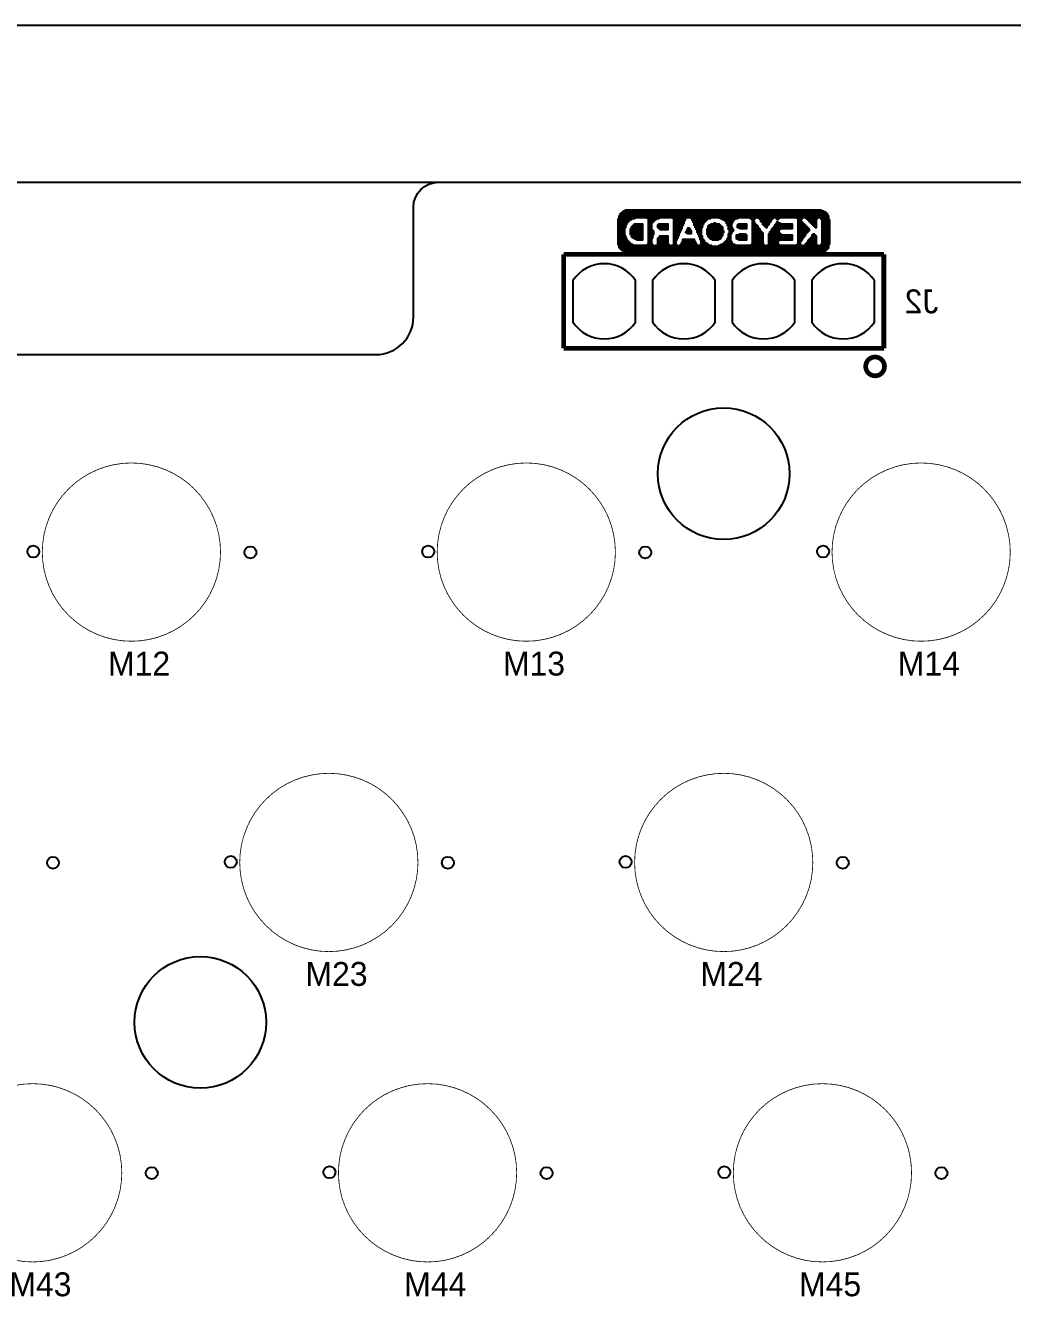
# Model space of a CAD drawing. Extents: x -2 to 189, y 0 to 85.
# Drawn here: x 51.79 to 83.29, y 44.55 to 85.1 of the extents above; entities that cross this region are included whole.
import ezdxf

# ---------------------------------------------------------------- set-up
doc = ezdxf.new("R2010")
doc.units = 0
for name, color, linetype in [('BG_OUTLINE', 254, 'CONTINUOUS'), ('BG_SILKSCREEN_BOTTOM', 140, 'CONTINUOUS'), ('BG_SILKSCREEN_TOP', 240, 'CONTINUOUS'), ('PG_SILKSCREEN_BOTTOM', 153, 'CONTINUOUS'), ('PIN_BOTTOM', 140, 'CONTINUOUS'), ('PIN_TOP', 12, 'CONTINUOUS'), ('RD_SILKSCREEN_BOTTOM', 9, 'CONTINUOUS'), ('RD_SILKSCREEN_TOP', 231, 'CONTINUOUS')]:
    doc.layers.add(name, color=color, linetype=linetype)

msp = doc.modelspace()

# ---------------------------------------------------------------- linework, layer by layer
at = {"layer": 'BG_OUTLINE'}
for points in [[(-1.525778, 80.099916), (187.474098, 80.099916), (187.474098, 83.599782, 0.414214), (185.973974, 85.099906), (-0.025654, 85.099906, 0.414214), (-1.525778, 83.599782), (-1.525778, 80.099916)], [(34.974022, 74.600054), (62.97422, 74.600054, 0.414185), (64.174116, 75.79995), (64.174116, 79.30007, -0.414195), (64.974216, 80.099916), (120.974104, 80.099916, -0.414188)]]:
    msp.add_lwpolyline(points, format="xyb", dxfattribs=at)
at = {"layer": 'BG_SILKSCREEN_BOTTOM'}
for points in [[(70.775068, 79.059786), (70.775068, 79.092044), (77.38237, 79.092044), (77.38237, 79.059786)], [(70.807326, 79.092044), (70.807326, 79.124302), (77.350112, 79.124302), (77.350112, 79.092044)], [(70.839584, 79.124302), (70.839584, 79.15656), (77.317854, 79.15656), (77.317854, 79.124302)], [(70.871842, 79.15656), (70.871842, 79.188818), (77.253338, 79.188818), (77.253338, 79.15656)], [(70.936104, 79.188818), (70.936104, 79.221076), (77.188822, 79.221076), (77.188822, 79.188818)], [(70.710552, 78.89875), (70.710552, 78.931008), (71.129652, 78.931008), (71.129652, 78.89875)], [(70.710552, 78.866492), (70.710552, 78.89875), (71.065136, 78.89875), (71.065136, 78.866492)], [(70.710552, 78.834234), (70.710552, 78.866492), (71.032878, 78.866492), (71.032878, 78.834234)], [(70.710552, 78.801976), (70.710552, 78.834234), (71.00062, 78.834234), (71.00062, 78.801976)], [(70.710552, 78.769718), (70.710552, 78.801976), (70.968362, 78.801976), (70.968362, 78.769718)], [(70.710552, 78.73746), (70.710552, 78.769718), (70.968362, 78.769718), (70.968362, 78.73746)], [(70.710552, 78.705202), (70.710552, 78.73746), (70.936104, 78.73746), (70.936104, 78.705202)], [(70.710552, 78.673198), (70.710552, 78.705202), (70.936104, 78.705202), (70.936104, 78.673198)], [(70.710552, 78.64094), (70.710552, 78.673198), (70.936104, 78.673198), (70.936104, 78.64094)], [(70.74281, 78.99527), (70.74281, 79.027528), (77.414374, 79.027528), (77.414374, 78.99527)], [(70.74281, 78.963266), (70.74281, 78.99527), (77.414374, 78.99527), (77.414374, 78.963266)], [(70.74281, 78.931008), (70.74281, 78.963266), (71.226172, 78.963266), (71.226172, 78.931008)], [(70.775068, 79.027528), (70.775068, 79.059786), (77.38237, 79.059786), (77.38237, 79.027528)], [(71.129652, 78.64094), (71.129652, 78.673198), (71.484236, 78.673198), (71.484236, 78.64094)], [(71.16191, 78.673198), (71.16191, 78.705202), (71.484236, 78.705202), (71.484236, 78.673198)], [(71.194168, 78.705202), (71.194168, 78.73746), (71.484236, 78.73746), (71.484236, 78.705202)], [(71.226172, 78.73746), (71.226172, 78.769718), (71.484236, 78.769718), (71.484236, 78.73746)], [(71.645272, 78.931008), (71.645272, 78.963266), (71.999856, 78.963266), (71.999856, 78.931008)], [(71.67753, 78.89875), (71.67753, 78.931008), (71.903082, 78.931008), (71.903082, 78.89875)], [(71.67753, 78.866492), (71.67753, 78.89875), (71.870824, 78.89875), (71.870824, 78.866492)], [(71.67753, 78.834234), (71.67753, 78.866492), (71.838566, 78.866492), (71.838566, 78.834234)], [(71.67753, 78.801976), (71.67753, 78.834234), (71.806562, 78.834234), (71.806562, 78.801976)], [(71.67753, 78.769718), (71.67753, 78.801976), (71.774304, 78.801976), (71.774304, 78.769718)], [(71.67753, 78.73746), (71.67753, 78.769718), (71.774304, 78.769718), (71.774304, 78.73746)], [(71.67753, 78.705202), (71.67753, 78.73746), (71.774304, 78.73746), (71.774304, 78.705202)], [(71.67753, 78.673198), (71.67753, 78.705202), (71.774304, 78.705202), (71.774304, 78.673198)], [(71.67753, 78.64094), (71.67753, 78.673198), (71.774304, 78.673198), (71.774304, 78.64094)], [(71.967598, 78.705202), (71.967598, 78.73746), (72.289924, 78.73746), (72.289924, 78.705202)], [(71.967598, 78.673198), (71.967598, 78.705202), (72.289924, 78.705202), (72.289924, 78.673198)], [(71.967598, 78.64094), (71.967598, 78.673198), (72.289924, 78.673198), (72.289924, 78.64094)], [(71.999856, 78.73746), (71.999856, 78.769718), (72.289924, 78.769718), (72.289924, 78.73746)], [(72.45096, 78.931008), (72.45096, 78.963266), (72.87006, 78.963266), (72.87006, 78.931008)], [(72.483218, 78.89875), (72.483218, 78.931008), (72.837802, 78.931008), (72.837802, 78.89875)], [(72.483218, 78.866492), (72.483218, 78.89875), (72.837802, 78.89875), (72.837802, 78.866492)], [(72.483218, 78.834234), (72.483218, 78.866492), (72.805544, 78.866492), (72.805544, 78.834234)], [(72.483218, 78.801976), (72.483218, 78.834234), (72.805544, 78.834234), (72.805544, 78.801976)], [(72.483218, 78.769718), (72.483218, 78.801976), (72.805544, 78.801976), (72.805544, 78.769718)], [(72.483218, 78.73746), (72.483218, 78.769718), (72.773286, 78.769718), (72.773286, 78.73746)], [(72.483218, 78.705202), (72.483218, 78.73746), (72.773286, 78.73746), (72.773286, 78.705202)], [(72.483218, 78.673198), (72.483218, 78.705202), (72.741028, 78.705202), (72.741028, 78.673198)], [(72.483218, 78.64094), (72.483218, 78.673198), (72.741028, 78.673198), (72.741028, 78.64094)], [(73.031096, 78.931008), (73.031096, 78.963266), (73.64349, 78.963266), (73.64349, 78.931008)], [(73.063354, 78.89875), (73.063354, 78.931008), (73.54697, 78.931008), (73.54697, 78.89875)], [(73.063354, 78.866492), (73.063354, 78.89875), (73.514712, 78.89875), (73.514712, 78.866492)], [(73.095612, 78.834234), (73.095612, 78.866492), (73.482454, 78.866492), (73.482454, 78.834234)], [(73.095612, 78.801976), (73.095612, 78.834234), (73.450196, 78.834234), (73.450196, 78.801976)], [(73.12787, 78.769718), (73.12787, 78.801976), (73.417938, 78.801976), (73.417938, 78.769718)], [(73.12787, 78.73746), (73.12787, 78.769718), (73.417938, 78.769718), (73.417938, 78.73746)], [(73.12787, 78.705202), (73.12787, 78.73746), (73.38568, 78.73746), (73.38568, 78.705202)], [(73.160128, 78.673198), (73.160128, 78.705202), (73.38568, 78.705202), (73.38568, 78.673198)], [(73.160128, 78.64094), (73.160128, 78.673198), (73.38568, 78.673198), (73.38568, 78.64094)], [(73.578974, 78.673198), (73.578974, 78.705202), (73.998074, 78.705202), (73.998074, 78.673198)], [(73.578974, 78.64094), (73.578974, 78.673198), (74.030332, 78.673198), (74.030332, 78.64094)], [(73.611232, 78.705202), (73.611232, 78.73746), (73.965816, 78.73746), (73.965816, 78.705202)], [(73.675748, 78.73746), (73.675748, 78.769718), (73.933558, 78.769718), (73.933558, 78.73746)], [(73.772522, 78.769718), (73.772522, 78.801976), (73.80478, 78.801976), (73.80478, 78.769718)], [(73.965816, 78.931008), (73.965816, 78.963266), (74.513694, 78.963266), (74.513694, 78.931008)], [(74.030332, 78.89875), (74.030332, 78.931008), (74.417174, 78.931008), (74.417174, 78.89875)], [(74.094848, 78.866492), (74.094848, 78.89875), (74.384916, 78.89875), (74.384916, 78.866492)], [(74.127106, 78.834234), (74.127106, 78.866492), (74.352658, 78.866492), (74.352658, 78.834234)], [(74.159364, 78.801976), (74.159364, 78.834234), (74.352658, 78.834234), (74.352658, 78.801976)], [(74.159364, 78.769718), (74.159364, 78.801976), (74.3204, 78.801976), (74.3204, 78.769718)], [(74.191368, 78.73746), (74.191368, 78.769718), (74.3204, 78.769718), (74.3204, 78.73746)], [(74.191368, 78.705202), (74.191368, 78.73746), (74.3204, 78.73746), (74.3204, 78.705202)], [(74.223626, 78.673198), (74.223626, 78.705202), (74.3204, 78.705202), (74.3204, 78.673198)], [(74.223626, 78.64094), (74.223626, 78.673198), (74.3204, 78.673198), (74.3204, 78.64094)], [(74.513694, 78.705202), (74.513694, 78.73746), (74.803762, 78.73746), (74.803762, 78.705202)], [(74.513694, 78.673198), (74.513694, 78.705202), (74.803762, 78.705202), (74.803762, 78.673198)], [(74.513694, 78.64094), (74.513694, 78.673198), (74.803762, 78.673198), (74.803762, 78.64094)], [(74.545952, 78.73746), (74.545952, 78.769718), (74.803762, 78.769718), (74.803762, 78.73746)], [(74.932794, 78.931008), (74.932794, 78.963266), (75.061572, 78.963266), (75.061572, 78.931008)], [(74.965052, 78.89875), (74.965052, 78.931008), (75.061572, 78.931008), (75.061572, 78.89875)], [(74.99731, 78.866492), (74.99731, 78.89875), (75.029568, 78.89875), (75.029568, 78.866492)], [(74.99731, 78.834234), (74.99731, 78.866492), (75.029568, 78.866492), (75.029568, 78.834234)], [(74.99731, 78.801976), (74.99731, 78.834234), (75.061572, 78.834234), (75.061572, 78.801976)], [(74.99731, 78.769718), (74.99731, 78.801976), (75.061572, 78.801976), (75.061572, 78.769718)], [(74.99731, 78.73746), (74.99731, 78.769718), (75.09383, 78.769718), (75.09383, 78.73746)], [(74.99731, 78.705202), (74.99731, 78.73746), (75.126088, 78.73746), (75.126088, 78.705202)], [(74.99731, 78.673198), (74.99731, 78.705202), (75.158346, 78.705202), (75.158346, 78.673198)], [(74.99731, 78.64094), (74.99731, 78.673198), (75.158346, 78.673198), (75.158346, 78.64094)], [(75.190604, 78.931008), (75.190604, 78.963266), (75.641708, 78.963266), (75.641708, 78.931008)], [(75.222862, 78.89875), (75.222862, 78.931008), (75.609704, 78.931008), (75.609704, 78.89875)], [(75.25512, 78.866492), (75.25512, 78.89875), (75.577446, 78.89875), (75.577446, 78.866492)], [(75.25512, 78.834234), (75.25512, 78.866492), (75.577446, 78.866492), (75.577446, 78.834234)], [(75.287378, 78.801976), (75.287378, 78.834234), (75.545188, 78.834234), (75.545188, 78.801976)], [(75.319636, 78.769718), (75.319636, 78.801976), (75.51293, 78.801976), (75.51293, 78.769718)], [(75.319636, 78.73746), (75.319636, 78.769718), (75.51293, 78.769718), (75.51293, 78.73746)], [(75.35164, 78.705202), (75.35164, 78.73746), (75.480672, 78.73746), (75.480672, 78.705202)], [(75.383898, 78.673198), (75.383898, 78.705202), (75.448414, 78.705202), (75.448414, 78.673198)], [(75.416156, 78.64094), (75.416156, 78.673198), (75.448414, 78.673198), (75.448414, 78.64094)], [(75.673966, 78.64094), (75.673966, 78.673198), (76.254102, 78.673198), (76.254102, 78.64094)], [(75.706224, 78.705202), (75.706224, 78.73746), (76.254102, 78.73746), (76.254102, 78.705202)], [(75.706224, 78.673198), (75.706224, 78.705202), (76.254102, 78.705202), (76.254102, 78.673198)], [(75.738482, 78.73746), (75.738482, 78.769718), (76.254102, 78.769718), (76.254102, 78.73746)], [(75.77074, 78.931008), (75.77074, 78.963266), (75.835256, 78.963266), (75.835256, 78.931008)], [(75.77074, 78.89875), (75.77074, 78.931008), (75.802998, 78.931008), (75.802998, 78.89875)], [(75.77074, 78.801976), (75.77074, 78.834234), (75.802998, 78.834234), (75.802998, 78.801976)], [(75.77074, 78.769718), (75.77074, 78.801976), (75.867514, 78.801976), (75.867514, 78.769718)], [(76.415392, 78.931008), (76.415392, 78.963266), (76.576428, 78.963266), (76.576428, 78.931008)], [(76.44765, 78.89875), (76.44765, 78.931008), (76.54417, 78.931008), (76.54417, 78.89875)], [(76.44765, 78.866492), (76.44765, 78.89875), (76.54417, 78.89875), (76.54417, 78.866492)], [(76.44765, 78.834234), (76.44765, 78.866492), (76.54417, 78.866492), (76.54417, 78.834234)], [(76.44765, 78.801976), (76.44765, 78.834234), (76.576428, 78.834234), (76.576428, 78.801976)], [(76.44765, 78.769718), (76.44765, 78.801976), (76.608686, 78.801976), (76.608686, 78.769718)], [(76.44765, 78.73746), (76.44765, 78.769718), (76.640944, 78.769718), (76.640944, 78.73746)], [(76.44765, 78.705202), (76.44765, 78.73746), (76.673202, 78.73746), (76.673202, 78.705202)], [(76.44765, 78.673198), (76.44765, 78.705202), (76.70546, 78.705202), (76.70546, 78.673198)], [(76.44765, 78.64094), (76.44765, 78.673198), (76.737718, 78.673198), (76.737718, 78.64094)], [(76.70546, 78.931008), (76.70546, 78.963266), (77.060044, 78.963266), (77.060044, 78.931008)], [(76.737718, 78.89875), (76.737718, 78.931008), (77.027786, 78.931008), (77.027786, 78.89875)], [(76.769976, 78.866492), (76.769976, 78.89875), (77.027786, 78.89875), (77.027786, 78.866492)], [(76.802234, 78.834234), (76.802234, 78.866492), (77.027786, 78.866492), (77.027786, 78.834234)], [(76.834238, 78.801976), (76.834238, 78.834234), (77.027786, 78.834234), (77.027786, 78.801976)], [(76.866496, 78.769718), (76.866496, 78.801976), (77.027786, 78.801976), (77.027786, 78.769718)], [(76.898754, 78.73746), (76.898754, 78.769718), (77.027786, 78.769718), (77.027786, 78.73746)], [(76.931012, 78.705202), (76.931012, 78.73746), (77.027786, 78.73746), (77.027786, 78.705202)], [(76.96327, 78.673198), (76.96327, 78.705202), (77.027786, 78.705202), (77.027786, 78.673198)], [(76.995528, 78.64094), (76.995528, 78.673198), (77.027786, 78.673198), (77.027786, 78.64094)], [(77.188822, 78.931008), (77.188822, 78.963266), (77.414374, 78.963266), (77.414374, 78.931008)], [(77.188822, 78.89875), (77.188822, 78.931008), (77.414374, 78.931008), (77.414374, 78.89875)], [(77.22108, 78.866492), (77.22108, 78.89875), (77.446632, 78.89875), (77.446632, 78.866492)], [(77.22108, 78.834234), (77.22108, 78.866492), (77.446632, 78.866492), (77.446632, 78.834234)], [(77.22108, 78.801976), (77.22108, 78.834234), (77.446632, 78.834234), (77.446632, 78.801976)], [(77.22108, 78.769718), (77.22108, 78.801976), (77.446632, 78.801976), (77.446632, 78.769718)], [(77.22108, 78.73746), (77.22108, 78.769718), (77.446632, 78.769718), (77.446632, 78.73746)], [(77.22108, 78.705202), (77.22108, 78.73746), (77.446632, 78.73746), (77.446632, 78.705202)], [(77.22108, 78.673198), (77.22108, 78.705202), (77.446632, 78.705202), (77.446632, 78.673198)], [(77.22108, 78.64094), (77.22108, 78.673198), (77.446632, 78.673198), (77.446632, 78.64094)], [(70.710552, 78.608682), (70.710552, 78.64094), (70.9041, 78.64094), (70.9041, 78.608682)], [(70.710552, 78.576424), (70.710552, 78.608682), (70.9041, 78.608682), (70.9041, 78.576424)], [(70.710552, 78.544166), (70.710552, 78.576424), (70.9041, 78.576424), (70.9041, 78.544166)], [(70.710552, 78.511908), (70.710552, 78.544166), (70.9041, 78.544166), (70.9041, 78.511908)], [(70.710552, 78.47965), (70.710552, 78.511908), (70.9041, 78.511908), (70.9041, 78.47965)], [(70.710552, 78.447392), (70.710552, 78.47965), (70.9041, 78.47965), (70.9041, 78.447392)], [(70.710552, 78.415134), (70.710552, 78.447392), (70.9041, 78.447392), (70.9041, 78.415134)], [(70.710552, 78.38313), (70.710552, 78.415134), (70.9041, 78.415134), (70.9041, 78.38313)], [(70.710552, 78.350872), (70.710552, 78.38313), (70.936104, 78.38313), (70.936104, 78.350872)], [(70.710552, 78.318614), (70.710552, 78.350872), (70.936104, 78.350872), (70.936104, 78.318614)], [(70.710552, 78.286356), (70.710552, 78.318614), (70.968362, 78.318614), (70.968362, 78.286356)], [(70.710552, 78.254098), (70.710552, 78.286356), (70.968362, 78.286356), (70.968362, 78.254098)], [(71.097394, 78.576424), (71.097394, 78.608682), (71.484236, 78.608682), (71.484236, 78.576424)], [(71.097394, 78.544166), (71.097394, 78.576424), (71.484236, 78.576424), (71.484236, 78.544166)], [(71.097394, 78.511908), (71.097394, 78.544166), (71.484236, 78.544166), (71.484236, 78.511908)], [(71.097394, 78.47965), (71.097394, 78.511908), (71.484236, 78.511908), (71.484236, 78.47965)], [(71.097394, 78.447392), (71.097394, 78.47965), (71.484236, 78.47965), (71.484236, 78.447392)], [(71.097394, 78.415134), (71.097394, 78.447392), (71.484236, 78.447392), (71.484236, 78.415134)], [(71.129652, 78.608682), (71.129652, 78.64094), (71.484236, 78.64094), (71.484236, 78.608682)], [(71.129652, 78.38313), (71.129652, 78.415134), (71.484236, 78.415134), (71.484236, 78.38313)], [(71.129652, 78.350872), (71.129652, 78.38313), (71.484236, 78.38313), (71.484236, 78.350872)], [(71.16191, 78.318614), (71.16191, 78.350872), (71.484236, 78.350872), (71.484236, 78.318614)], [(71.226172, 78.286356), (71.226172, 78.318614), (71.484236, 78.318614), (71.484236, 78.286356)], [(71.290688, 78.254098), (71.290688, 78.286356), (71.484236, 78.286356), (71.484236, 78.254098)], [(71.67753, 78.608682), (71.67753, 78.64094), (71.774304, 78.64094), (71.774304, 78.608682)], [(71.67753, 78.576424), (71.67753, 78.608682), (71.774304, 78.608682), (71.774304, 78.576424)], [(71.67753, 78.544166), (71.67753, 78.576424), (71.806562, 78.576424), (71.806562, 78.544166)], [(71.67753, 78.511908), (71.67753, 78.544166), (71.838566, 78.544166), (71.838566, 78.511908)], [(71.67753, 78.47965), (71.67753, 78.511908), (71.838566, 78.511908), (71.838566, 78.47965)], [(71.67753, 78.447392), (71.67753, 78.47965), (71.838566, 78.47965), (71.838566, 78.447392)], [(71.67753, 78.415134), (71.67753, 78.447392), (71.838566, 78.447392), (71.838566, 78.415134)], [(71.67753, 78.38313), (71.67753, 78.415134), (71.806562, 78.415134), (71.806562, 78.38313)], [(71.67753, 78.350872), (71.67753, 78.38313), (71.806562, 78.38313), (71.806562, 78.350872)], [(71.67753, 78.318614), (71.67753, 78.350872), (71.806562, 78.350872), (71.806562, 78.318614)], [(71.67753, 78.286356), (71.67753, 78.318614), (71.774304, 78.318614), (71.774304, 78.286356)], [(71.67753, 78.254098), (71.67753, 78.286356), (71.774304, 78.286356), (71.774304, 78.254098)], [(71.967598, 78.286356), (71.967598, 78.318614), (72.289924, 78.318614), (72.289924, 78.286356)], [(71.967598, 78.254098), (71.967598, 78.286356), (72.289924, 78.286356), (72.289924, 78.254098)], [(71.999856, 78.608682), (71.999856, 78.64094), (72.289924, 78.64094), (72.289924, 78.608682)], [(71.999856, 78.318614), (71.999856, 78.350872), (72.289924, 78.350872), (72.289924, 78.318614)], [(72.032114, 78.576424), (72.032114, 78.608682), (72.289924, 78.608682), (72.289924, 78.576424)], [(72.032114, 78.350872), (72.032114, 78.38313), (72.289924, 78.38313), (72.289924, 78.350872)], [(72.483218, 78.608682), (72.483218, 78.64094), (72.741028, 78.64094), (72.741028, 78.608682)], [(72.483218, 78.576424), (72.483218, 78.608682), (72.70877, 78.608682), (72.70877, 78.576424)], [(72.483218, 78.544166), (72.483218, 78.576424), (72.70877, 78.576424), (72.70877, 78.544166)], [(72.483218, 78.511908), (72.483218, 78.544166), (72.676766, 78.544166), (72.676766, 78.511908)], [(72.483218, 78.47965), (72.483218, 78.511908), (72.676766, 78.511908), (72.676766, 78.47965)], [(72.483218, 78.447392), (72.483218, 78.47965), (72.644508, 78.47965), (72.644508, 78.447392)], [(72.483218, 78.415134), (72.483218, 78.447392), (72.644508, 78.447392), (72.644508, 78.415134)], [(72.483218, 78.38313), (72.483218, 78.415134), (72.644508, 78.415134), (72.644508, 78.38313)], [(72.483218, 78.350872), (72.483218, 78.38313), (72.61225, 78.38313), (72.61225, 78.350872)], [(72.483218, 78.318614), (72.483218, 78.350872), (72.61225, 78.350872), (72.61225, 78.318614)], [(72.483218, 78.286356), (72.483218, 78.318614), (72.579992, 78.318614), (72.579992, 78.286356)], [(72.483218, 78.254098), (72.483218, 78.286356), (72.579992, 78.286356), (72.579992, 78.254098)], [(72.773286, 78.254098), (72.773286, 78.286356), (73.12787, 78.286356), (73.12787, 78.254098)], [(72.87006, 78.47965), (72.87006, 78.511908), (73.031096, 78.511908), (73.031096, 78.47965)], [(72.902318, 78.544166), (72.902318, 78.576424), (72.998838, 78.576424), (72.998838, 78.544166)], [(72.902318, 78.511908), (72.902318, 78.544166), (73.031096, 78.544166), (73.031096, 78.511908)], [(72.902318, 78.447392), (72.902318, 78.47965), (73.031096, 78.47965), (73.031096, 78.447392)], [(72.934576, 78.608682), (72.934576, 78.64094), (72.966834, 78.64094), (72.966834, 78.608682)], [(72.934576, 78.576424), (72.934576, 78.608682), (72.998838, 78.608682), (72.998838, 78.576424)], [(73.192386, 78.608682), (73.192386, 78.64094), (73.353422, 78.64094), (73.353422, 78.608682)], [(73.192386, 78.576424), (73.192386, 78.608682), (73.353422, 78.608682), (73.353422, 78.576424)], [(73.224644, 78.544166), (73.224644, 78.576424), (73.353422, 78.576424), (73.353422, 78.544166)], [(73.224644, 78.511908), (73.224644, 78.544166), (73.353422, 78.544166), (73.353422, 78.511908)], [(73.224644, 78.47965), (73.224644, 78.511908), (73.353422, 78.511908), (73.353422, 78.47965)], [(73.256902, 78.447392), (73.256902, 78.47965), (73.353422, 78.47965), (73.353422, 78.447392)], [(73.256902, 78.415134), (73.256902, 78.447392), (73.353422, 78.447392), (73.353422, 78.415134)], [(73.288906, 78.38313), (73.288906, 78.415134), (73.353422, 78.415134), (73.353422, 78.38313)], [(73.288906, 78.350872), (73.288906, 78.38313), (73.38568, 78.38313), (73.38568, 78.350872)], [(73.321164, 78.318614), (73.321164, 78.350872), (73.38568, 78.350872), (73.38568, 78.318614)], [(73.321164, 78.286356), (73.321164, 78.318614), (73.38568, 78.318614), (73.38568, 78.286356)], [(73.321164, 78.254098), (73.321164, 78.286356), (73.417938, 78.286356), (73.417938, 78.254098)], [(73.54697, 78.576424), (73.54697, 78.608682), (74.030332, 78.608682), (74.030332, 78.576424)], [(73.54697, 78.544166), (73.54697, 78.576424), (74.030332, 78.576424), (74.030332, 78.544166)], [(73.54697, 78.511908), (73.54697, 78.544166), (74.06259, 78.544166), (74.06259, 78.511908)], [(73.54697, 78.47965), (73.54697, 78.511908), (74.06259, 78.511908), (74.06259, 78.47965)], [(73.54697, 78.447392), (73.54697, 78.47965), (74.030332, 78.47965), (74.030332, 78.447392)], [(73.54697, 78.415134), (73.54697, 78.447392), (74.030332, 78.447392), (74.030332, 78.415134)], [(73.578974, 78.608682), (73.578974, 78.64094), (74.030332, 78.64094), (74.030332, 78.608682)], [(73.578974, 78.38313), (73.578974, 78.415134), (74.030332, 78.415134), (74.030332, 78.38313)], [(73.578974, 78.350872), (73.578974, 78.38313), (73.998074, 78.38313), (73.998074, 78.350872)], [(73.611232, 78.318614), (73.611232, 78.350872), (73.998074, 78.350872), (73.998074, 78.318614)], [(73.64349, 78.286356), (73.64349, 78.318614), (73.965816, 78.318614), (73.965816, 78.286356)], [(73.708006, 78.254098), (73.708006, 78.286356), (73.9013, 78.286356), (73.9013, 78.254098)], [(74.191368, 78.286356), (74.191368, 78.318614), (74.288142, 78.318614), (74.288142, 78.286356)], [(74.191368, 78.254098), (74.191368, 78.286356), (74.288142, 78.286356), (74.288142, 78.254098)], [(74.223626, 78.608682), (74.223626, 78.64094), (74.352658, 78.64094), (74.352658, 78.608682)], [(74.223626, 78.576424), (74.223626, 78.608682), (74.352658, 78.608682), (74.352658, 78.576424)], [(74.223626, 78.415134), (74.223626, 78.447392), (74.288142, 78.447392), (74.288142, 78.415134)], [(74.223626, 78.38313), (74.223626, 78.415134), (74.288142, 78.415134), (74.288142, 78.38313)], [(74.223626, 78.350872), (74.223626, 78.38313), (74.288142, 78.38313), (74.288142, 78.350872)], [(74.223626, 78.318614), (74.223626, 78.350872), (74.288142, 78.350872), (74.288142, 78.318614)], [(74.255884, 78.544166), (74.255884, 78.576424), (74.384916, 78.576424), (74.384916, 78.544166)], [(74.255884, 78.511908), (74.255884, 78.544166), (74.352658, 78.544166), (74.352658, 78.511908)], [(74.255884, 78.47965), (74.255884, 78.511908), (74.3204, 78.511908), (74.3204, 78.47965)], [(74.255884, 78.447392), (74.255884, 78.47965), (74.3204, 78.47965), (74.3204, 78.447392)], [(74.481436, 78.38313), (74.481436, 78.415134), (74.803762, 78.415134), (74.803762, 78.38313)], [(74.481436, 78.350872), (74.481436, 78.38313), (74.803762, 78.38313), (74.803762, 78.350872)], [(74.481436, 78.318614), (74.481436, 78.350872), (74.803762, 78.350872), (74.803762, 78.318614)], [(74.481436, 78.286356), (74.481436, 78.318614), (74.803762, 78.318614), (74.803762, 78.286356)], [(74.545952, 78.254098), (74.545952, 78.286356), (74.803762, 78.286356), (74.803762, 78.254098)], [(74.57821, 78.608682), (74.57821, 78.64094), (74.803762, 78.64094), (74.803762, 78.608682)], [(74.57821, 78.415134), (74.57821, 78.447392), (74.771504, 78.447392), (74.771504, 78.415134)], [(74.99731, 78.608682), (74.99731, 78.64094), (75.190604, 78.64094), (75.190604, 78.608682)], [(74.99731, 78.576424), (74.99731, 78.608682), (75.222862, 78.608682), (75.222862, 78.576424)], [(74.99731, 78.544166), (74.99731, 78.576424), (75.222862, 78.576424), (75.222862, 78.544166)], [(74.99731, 78.511908), (74.99731, 78.544166), (75.25512, 78.544166), (75.25512, 78.511908)], [(74.99731, 78.47965), (74.99731, 78.511908), (75.287378, 78.511908), (75.287378, 78.47965)], [(74.99731, 78.447392), (74.99731, 78.47965), (75.319636, 78.47965), (75.319636, 78.447392)], [(74.99731, 78.415134), (74.99731, 78.447392), (75.319636, 78.447392), (75.319636, 78.415134)], [(74.99731, 78.38313), (74.99731, 78.415134), (75.319636, 78.415134), (75.319636, 78.38313)], [(74.99731, 78.350872), (74.99731, 78.38313), (75.319636, 78.38313), (75.319636, 78.350872)], [(74.99731, 78.318614), (74.99731, 78.350872), (75.319636, 78.350872), (75.319636, 78.318614)], [(74.99731, 78.286356), (74.99731, 78.318614), (75.319636, 78.318614), (75.319636, 78.286356)], [(74.99731, 78.254098), (74.99731, 78.286356), (75.319636, 78.286356), (75.319636, 78.254098)], [(75.51293, 78.415134), (75.51293, 78.447392), (75.899772, 78.447392), (75.899772, 78.415134)], [(75.51293, 78.38313), (75.51293, 78.415134), (76.254102, 78.415134), (76.254102, 78.38313)], [(75.51293, 78.350872), (75.51293, 78.38313), (76.254102, 78.38313), (76.254102, 78.350872)], [(75.51293, 78.318614), (75.51293, 78.350872), (76.254102, 78.350872), (76.254102, 78.318614)], [(75.51293, 78.286356), (75.51293, 78.318614), (76.254102, 78.318614), (76.254102, 78.286356)], [(75.51293, 78.254098), (75.51293, 78.286356), (76.254102, 78.286356), (76.254102, 78.254098)], [(75.545188, 78.47965), (75.545188, 78.511908), (75.835256, 78.511908), (75.835256, 78.47965)], [(75.545188, 78.447392), (75.545188, 78.47965), (75.867514, 78.47965), (75.867514, 78.447392)], [(75.577446, 78.511908), (75.577446, 78.544166), (75.835256, 78.544166), (75.835256, 78.511908)], [(75.609704, 78.576424), (75.609704, 78.608682), (75.867514, 78.608682), (75.867514, 78.576424)], [(75.609704, 78.544166), (75.609704, 78.576424), (75.835256, 78.576424), (75.835256, 78.544166)], [(75.641708, 78.608682), (75.641708, 78.64094), (76.254102, 78.64094), (76.254102, 78.608682)], [(76.44765, 78.608682), (76.44765, 78.64094), (76.769976, 78.64094), (76.769976, 78.608682)], [(76.44765, 78.576424), (76.44765, 78.608682), (76.802234, 78.608682), (76.802234, 78.576424)], [(76.44765, 78.544166), (76.44765, 78.576424), (76.802234, 78.576424), (76.802234, 78.544166)], [(76.44765, 78.511908), (76.44765, 78.544166), (76.769976, 78.544166), (76.769976, 78.511908)], [(76.44765, 78.47965), (76.44765, 78.511908), (76.737718, 78.511908), (76.737718, 78.47965)], [(76.44765, 78.447392), (76.44765, 78.47965), (76.70546, 78.47965), (76.70546, 78.447392)], [(76.44765, 78.415134), (76.44765, 78.447392), (76.673202, 78.447392), (76.673202, 78.415134)], [(76.44765, 78.38313), (76.44765, 78.415134), (76.673202, 78.415134), (76.673202, 78.38313)], [(76.44765, 78.350872), (76.44765, 78.38313), (76.640944, 78.38313), (76.640944, 78.350872)], [(76.44765, 78.318614), (76.44765, 78.350872), (76.608686, 78.350872), (76.608686, 78.318614)], [(76.44765, 78.286356), (76.44765, 78.318614), (76.576428, 78.318614), (76.576428, 78.286356)], [(76.44765, 78.254098), (76.44765, 78.286356), (76.576428, 78.286356), (76.576428, 78.254098)], [(76.802234, 78.254098), (76.802234, 78.286356), (77.027786, 78.286356), (77.027786, 78.254098)], [(76.834238, 78.286356), (76.834238, 78.318614), (77.027786, 78.318614), (77.027786, 78.286356)], [(76.866496, 78.318614), (76.866496, 78.350872), (77.027786, 78.350872), (77.027786, 78.318614)], [(76.898754, 78.38313), (76.898754, 78.415134), (76.995528, 78.415134), (76.995528, 78.38313)], [(76.898754, 78.350872), (76.898754, 78.38313), (77.027786, 78.38313), (77.027786, 78.350872)], [(76.931012, 78.415134), (76.931012, 78.447392), (76.96327, 78.447392), (76.96327, 78.415134)], [(77.22108, 78.608682), (77.22108, 78.64094), (77.446632, 78.64094), (77.446632, 78.608682)], [(77.22108, 78.576424), (77.22108, 78.608682), (77.446632, 78.608682), (77.446632, 78.576424)], [(77.22108, 78.544166), (77.22108, 78.576424), (77.446632, 78.576424), (77.446632, 78.544166)], [(77.22108, 78.511908), (77.22108, 78.544166), (77.446632, 78.544166), (77.446632, 78.511908)], [(77.22108, 78.47965), (77.22108, 78.511908), (77.446632, 78.511908), (77.446632, 78.47965)], [(77.22108, 78.447392), (77.22108, 78.47965), (77.446632, 78.47965), (77.446632, 78.447392)], [(77.22108, 78.415134), (77.22108, 78.447392), (77.446632, 78.447392), (77.446632, 78.415134)], [(77.22108, 78.38313), (77.22108, 78.415134), (77.446632, 78.415134), (77.446632, 78.38313)], [(77.22108, 78.350872), (77.22108, 78.38313), (77.446632, 78.38313), (77.446632, 78.350872)], [(77.22108, 78.318614), (77.22108, 78.350872), (77.446632, 78.350872), (77.446632, 78.318614)], [(77.22108, 78.286356), (77.22108, 78.318614), (77.446632, 78.318614), (77.446632, 78.286356)], [(77.22108, 78.254098), (77.22108, 78.286356), (77.446632, 78.286356), (77.446632, 78.254098)], [(70.710552, 78.22184), (70.710552, 78.254098), (71.00062, 78.254098), (71.00062, 78.22184)], [(70.710552, 78.189582), (70.710552, 78.22184), (71.032878, 78.22184), (71.032878, 78.189582)], [(70.710552, 78.157324), (70.710552, 78.189582), (71.065136, 78.189582), (71.065136, 78.157324)], [(70.710552, 78.125066), (70.710552, 78.157324), (71.097394, 78.157324), (71.097394, 78.125066)], [(70.710552, 78.093062), (70.710552, 78.125066), (71.16191, 78.125066), (71.16191, 78.093062)], [(70.74281, 78.060804), (70.74281, 78.093062), (71.838566, 78.093062), (71.838566, 78.060804)], [(70.74281, 78.028546), (70.74281, 78.060804), (77.414374, 78.060804), (77.414374, 78.028546)], [(70.74281, 77.996288), (70.74281, 78.028546), (77.414374, 78.028546), (77.414374, 77.996288)], [(70.775068, 77.96403), (70.775068, 77.996288), (77.38237, 77.996288), (77.38237, 77.96403)], [(70.807326, 77.931772), (70.807326, 77.96403), (77.350112, 77.96403), (77.350112, 77.931772)], [(70.839584, 77.899514), (70.839584, 77.931772), (77.317854, 77.931772), (77.317854, 77.899514)], [(70.871842, 77.867256), (70.871842, 77.899514), (77.285596, 77.899514), (77.285596, 77.867256)], [(70.9041, 77.834998), (70.9041, 77.867256), (77.253338, 77.867256), (77.253338, 77.834998)], [(71.645272, 78.093062), (71.645272, 78.125066), (71.806562, 78.125066), (71.806562, 78.093062)], [(71.67753, 78.22184), (71.67753, 78.254098), (71.774304, 78.254098), (71.774304, 78.22184)], [(71.67753, 78.189582), (71.67753, 78.22184), (71.774304, 78.22184), (71.774304, 78.189582)], [(71.67753, 78.157324), (71.67753, 78.189582), (71.774304, 78.189582), (71.774304, 78.157324)], [(71.67753, 78.125066), (71.67753, 78.157324), (71.774304, 78.157324), (71.774304, 78.125066)], [(71.903082, 78.060804), (71.903082, 78.093062), (72.35444, 78.093062), (72.35444, 78.060804)], [(71.967598, 78.22184), (71.967598, 78.254098), (72.289924, 78.254098), (72.289924, 78.22184)], [(71.967598, 78.189582), (71.967598, 78.22184), (72.289924, 78.22184), (72.289924, 78.189582)], [(71.967598, 78.157324), (71.967598, 78.189582), (72.289924, 78.189582), (72.289924, 78.157324)], [(71.967598, 78.125066), (71.967598, 78.157324), (72.289924, 78.157324), (72.289924, 78.125066)], [(71.967598, 78.093062), (71.967598, 78.125066), (72.322182, 78.125066), (72.322182, 78.093062)], [(72.418702, 78.060804), (72.418702, 78.093062), (72.61225, 78.093062), (72.61225, 78.060804)], [(72.483218, 78.22184), (72.483218, 78.254098), (72.547734, 78.254098), (72.547734, 78.22184)], [(72.483218, 78.189582), (72.483218, 78.22184), (72.547734, 78.22184), (72.547734, 78.189582)], [(72.483218, 78.157324), (72.483218, 78.189582), (72.547734, 78.189582), (72.547734, 78.157324)], [(72.483218, 78.125066), (72.483218, 78.157324), (72.547734, 78.157324), (72.547734, 78.125066)], [(72.483218, 78.093062), (72.483218, 78.125066), (72.547734, 78.125066), (72.547734, 78.093062)], [(72.676766, 78.060804), (72.676766, 78.093062), (73.256902, 78.093062), (73.256902, 78.060804)], [(72.70877, 78.093062), (72.70877, 78.125066), (73.192386, 78.125066), (73.192386, 78.093062)], [(72.741028, 78.157324), (72.741028, 78.189582), (73.160128, 78.189582), (73.160128, 78.157324)], [(72.741028, 78.125066), (72.741028, 78.157324), (73.192386, 78.157324), (73.192386, 78.125066)], [(72.773286, 78.22184), (72.773286, 78.254098), (73.12787, 78.254098), (73.12787, 78.22184)], [(72.773286, 78.189582), (72.773286, 78.22184), (73.160128, 78.22184), (73.160128, 78.189582)], [(73.288906, 78.060804), (73.288906, 78.093062), (73.675748, 78.093062), (73.675748, 78.060804)], [(73.353422, 78.22184), (73.353422, 78.254098), (73.450196, 78.254098), (73.450196, 78.22184)], [(73.353422, 78.189582), (73.353422, 78.22184), (73.450196, 78.22184), (73.450196, 78.189582)], [(73.353422, 78.157324), (73.353422, 78.189582), (73.482454, 78.189582), (73.482454, 78.157324)], [(73.353422, 78.125066), (73.353422, 78.157324), (73.54697, 78.157324), (73.54697, 78.125066)], [(73.353422, 78.093062), (73.353422, 78.125066), (73.578974, 78.125066), (73.578974, 78.093062)], [(73.933558, 78.060804), (73.933558, 78.093062), (75.383898, 78.093062), (75.383898, 78.060804)], [(73.998074, 78.093062), (73.998074, 78.125066), (74.417174, 78.125066), (74.417174, 78.093062)], [(74.06259, 78.125066), (74.06259, 78.157324), (74.352658, 78.157324), (74.352658, 78.125066)], [(74.094848, 78.157324), (74.094848, 78.189582), (74.3204, 78.189582), (74.3204, 78.157324)], [(74.127106, 78.189582), (74.127106, 78.22184), (74.3204, 78.22184), (74.3204, 78.189582)], [(74.159364, 78.22184), (74.159364, 78.254098), (74.288142, 78.254098), (74.288142, 78.22184)], [(74.965052, 78.093062), (74.965052, 78.125066), (75.35164, 78.125066), (75.35164, 78.093062)], [(74.99731, 78.22184), (74.99731, 78.254098), (75.319636, 78.254098), (75.319636, 78.22184)], [(74.99731, 78.189582), (74.99731, 78.22184), (75.319636, 78.22184), (75.319636, 78.189582)], [(74.99731, 78.157324), (74.99731, 78.189582), (75.319636, 78.189582), (75.319636, 78.157324)], [(74.99731, 78.125066), (74.99731, 78.157324), (75.319636, 78.157324), (75.319636, 78.125066)], [(75.448414, 78.060804), (75.448414, 78.093062), (76.576428, 78.093062), (76.576428, 78.060804)], [(75.51293, 78.22184), (75.51293, 78.254098), (75.835256, 78.254098), (75.835256, 78.22184)], [(75.51293, 78.189582), (75.51293, 78.22184), (75.802998, 78.22184), (75.802998, 78.189582)], [(75.51293, 78.157324), (75.51293, 78.189582), (75.802998, 78.189582), (75.802998, 78.157324)], [(75.51293, 78.125066), (75.51293, 78.157324), (75.802998, 78.157324), (75.802998, 78.125066)], [(75.51293, 78.093062), (75.51293, 78.125066), (75.835256, 78.125066), (75.835256, 78.093062)], [(76.415392, 78.093062), (76.415392, 78.125066), (76.512166, 78.125066), (76.512166, 78.093062)], [(76.44765, 78.22184), (76.44765, 78.254098), (76.54417, 78.254098), (76.54417, 78.22184)], [(76.44765, 78.189582), (76.44765, 78.22184), (76.512166, 78.22184), (76.512166, 78.189582)], [(76.44765, 78.157324), (76.44765, 78.189582), (76.512166, 78.189582), (76.512166, 78.157324)], [(76.44765, 78.125066), (76.44765, 78.157324), (76.512166, 78.157324), (76.512166, 78.125066)], [(76.640944, 78.060804), (76.640944, 78.093062), (77.092302, 78.093062), (77.092302, 78.060804)], [(76.673202, 78.093062), (76.673202, 78.125066), (77.027786, 78.125066), (77.027786, 78.093062)], [(76.70546, 78.125066), (76.70546, 78.157324), (77.027786, 78.157324), (77.027786, 78.125066)], [(76.737718, 78.157324), (76.737718, 78.189582), (77.027786, 78.189582), (77.027786, 78.157324)], [(76.769976, 78.22184), (76.769976, 78.254098), (77.027786, 78.254098), (77.027786, 78.22184)], [(76.769976, 78.189582), (76.769976, 78.22184), (77.027786, 78.22184), (77.027786, 78.189582)], [(77.156564, 78.060804), (77.156564, 78.093062), (77.414374, 78.093062), (77.414374, 78.060804)], [(77.188822, 78.093062), (77.188822, 78.125066), (77.414374, 78.125066), (77.414374, 78.093062)], [(77.22108, 78.22184), (77.22108, 78.254098), (77.446632, 78.254098), (77.446632, 78.22184)], [(77.22108, 78.189582), (77.22108, 78.22184), (77.446632, 78.22184), (77.446632, 78.189582)], [(77.22108, 78.157324), (77.22108, 78.189582), (77.446632, 78.189582), (77.446632, 78.157324)], [(77.22108, 78.125066), (77.22108, 78.157324), (77.446632, 78.157324), (77.446632, 78.125066)], [(71.00062, 77.802994), (71.00062, 77.834998), (77.156564, 77.834998), (77.156564, 77.802994)]]:
    msp.add_lwpolyline(points, close=True, dxfattribs=at)
at = {"layer": 'BG_SILKSCREEN_TOP', "const_width": 0.0254}
for points in [[(58.017664, 68.299838, 1), (52.330604, 68.299838, 1), (58.017664, 68.299838)], [(70.617842, 68.299838, 1), (64.930782, 68.299838, 1), (70.617842, 68.299838)], [(83.217766, 68.299838, 1), (77.530706, 68.299838, 1), (83.217766, 68.299838)], [(64.317626, 58.399934, 1), (58.630566, 58.399934, 1), (64.317626, 58.399934)], [(76.917804, 58.399934, 1), (71.230744, 58.399934, 1), (76.917804, 58.399934)], [(54.86781, 48.50003, 1), (49.18075, 48.50003, 1), (54.86781, 48.50003)], [(67.467734, 48.50003, 1), (61.780674, 48.50003, 1), (67.467734, 48.50003)], [(80.067658, 48.50003, 1), (74.380598, 48.50003, 1), (80.067658, 48.50003)]]:
    msp.add_lwpolyline(points, format="xyb", dxfattribs=at)
at = {"layer": 'PG_SILKSCREEN_BOTTOM', "const_width": 0.150114}
for points in [[(68.964048, 77.8002), (68.964048, 74.799952)], [(79.183992, 77.8002), (68.964048, 77.8002)], [(79.183992, 74.799952), (79.183992, 77.8002)], [(68.964048, 74.799952), (79.183992, 74.799952)]]:
    msp.add_lwpolyline(points, dxfattribs=at)
msp.add_lwpolyline([(79.205074, 74.222356, 1), (78.605126, 74.222356, 1), (79.205074, 74.222356)], format="xyb", dxfattribs=at)
at = {"layer": 'PIN_BOTTOM'}
for points in [[(69.264022, 75.636882, 0.536733), (71.264018, 75.636882), (71.264018, 76.96327, 0.536733), (69.264022, 76.96327)], [(71.804022, 75.636882, 0.536733), (73.804018, 75.636882), (73.804018, 76.96327, 0.536733), (71.804022, 76.96327)], [(74.344022, 75.636882, 0.536733), (76.344018, 75.636882), (76.344018, 76.96327, 0.536733), (74.344022, 76.96327)], [(76.884022, 75.636882, 0.536733), (78.884018, 75.636882), (78.884018, 76.96327, 0.536733), (76.884022, 76.96327)]]:
    msp.add_lwpolyline(points, format="xyb", close=True, dxfattribs=at)
for centre in [(74.07402, 70.79996), (57.374282, 53.299868)]:
    msp.add_circle(centre, 2.099945, dxfattribs=at)
at = {"layer": 'PIN_TOP'}
for points in [[(69.264022, 75.636882, 0.536733), (71.264018, 75.636882), (71.264018, 76.96327, 0.536733), (69.264022, 76.96327)], [(71.804022, 75.636882, 0.536733), (73.804018, 75.636882), (73.804018, 76.96327, 0.536733), (71.804022, 76.96327)], [(74.344022, 75.636882, 0.536733), (76.344018, 75.636882), (76.344018, 76.96327, 0.536733), (74.344022, 76.96327)], [(76.884022, 75.636882, 0.536733), (78.884018, 75.636882), (78.884018, 76.96327, 0.536733), (76.884022, 76.96327)]]:
    msp.add_lwpolyline(points, format="xyb", close=True, dxfattribs=at)
for centre, radius in [((74.07402, 70.79996), 2.099945), ((52.044092, 68.317872), 0.1905), ((58.971942, 68.291202), 0.1905), ((64.64427, 68.317872), 0.1905), ((71.57212, 68.291202), 0.1905), ((77.244194, 68.317872), 0.1905), ((52.67198, 58.391298), 0.1905), ((58.344054, 58.417968), 0.1905), ((65.271904, 58.391298), 0.1905), ((70.944232, 58.417968), 0.1905), ((77.872082, 58.391298), 0.1905), ((57.374282, 53.299868), 2.099945), ((55.822088, 48.491394), 0.1905), ((61.494162, 48.518064), 0.1905), ((68.422012, 48.491394), 0.1905), ((74.094086, 48.518064), 0.1905), ((81.021936, 48.491394), 0.1905)]:
    msp.add_circle(centre, radius, dxfattribs=at)

# ---------------------------------------------------------------- texts
at = {"layer": 'RD_SILKSCREEN_BOTTOM', "text_generation_flag": 2}
msp.add_text('J2', height=0.762, dxfattribs=at).set_placement((80.924654, 75.915774))
at = {"layer": 'RD_SILKSCREEN_TOP'}
for s, p in [('M12', (54.428644, 64.362838)), ('M13', (67.028822, 64.362838)), ('M14', (79.628746, 64.362838)), ('M23', (60.728606, 54.462934)), ('M24', (73.328784, 54.462934)), ('M43', (51.27879, 44.56303)), ('M44', (63.878714, 44.56303)), ('M45', (76.478638, 44.56303))]:
    msp.add_text(s, height=0.762, dxfattribs=at).set_placement(p)

doc.saveas('drawing.dxf')
